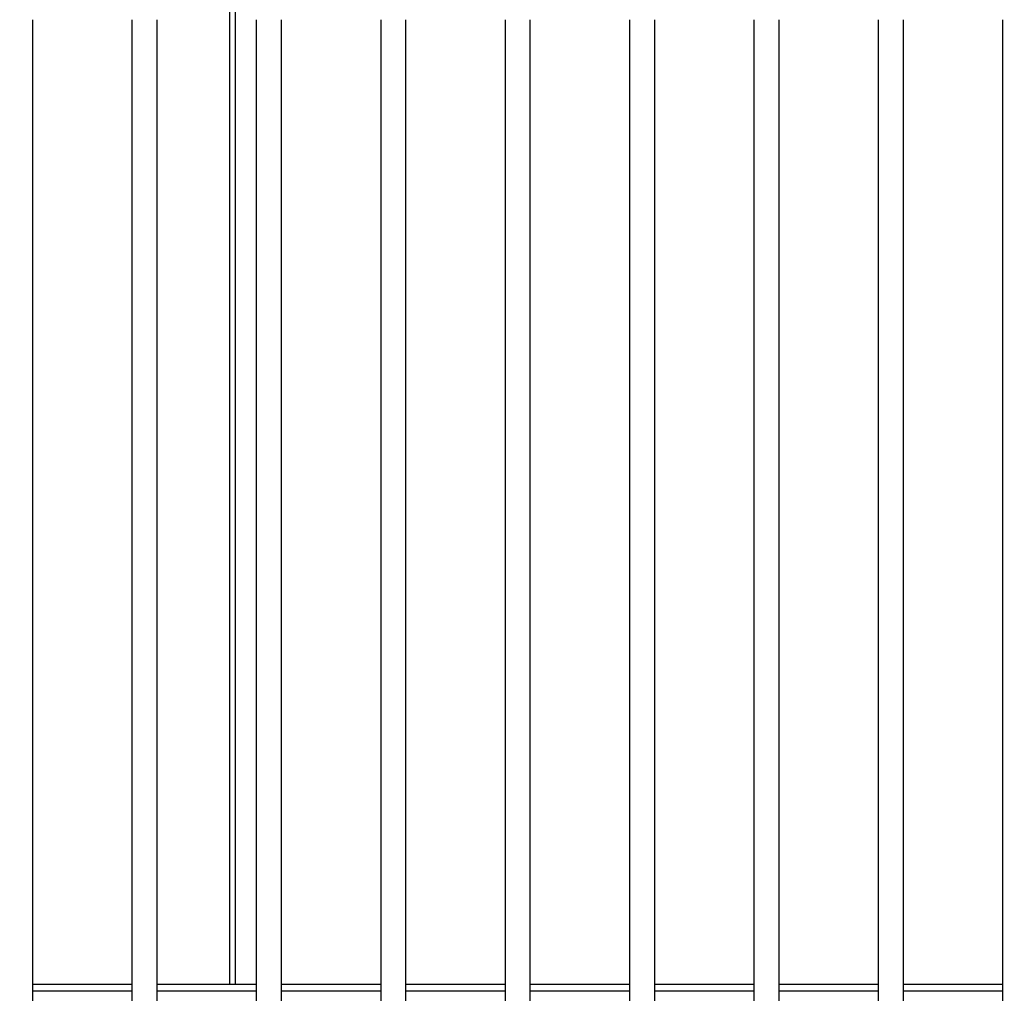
# Model space of a CAD drawing. Header units: metres. Extents: x -101133.8 to -101066.7, y -24899.3 to -24824.7.
# Drawn here: x -101102.9011 to -101102.8211, y -24837.1585 to -24837.0803 of the extents above; entities that cross this region are included whole.
import ezdxf

# ---------------------------------------------------------------- set-up
doc = ezdxf.new("R2010")
doc.units = ezdxf.units.M
doc.header["$LTSCALE"] = 0.2
doc.header["$PDSIZE"] = -5
doc.layers.add('CMT-COTATION DIVERS', color=1, linetype='Continuous')
doc.layers.add('CMT-CVC-MATERIEL', color=30, linetype='Continuous')
doc.styles.get("Standard").update_dxf_attribs({"font": 'arial.ttf'})
doc.dimstyles.get("Standard").update_dxf_attribs({"dimtxt": 0.18, "dimasz": 0.18, "dimexe": 0.18, "dimexo": 0.0625, "dimgap": 0.09, "dimtad": 0, "dimtih": 1, "dimtoh": 1, "dimdec": 4, "dimzin": 0, "dimdsep": 46, "dimtxsty": 'Standard', "dimcen": 0.09, "dimadec": 0, "dimazin": 0, "dimtfac": 1, "dimtdec": 4, "dimtofl": 0, "dimtmove": 0, "dimatfit": 3, "dimfxl": 1, "dimtolj": 1, "dimtzin": 0, "dimarcsym": 0})

# ---------------------------------------------------------------- blocks, each defined once
blk = doc.blocks.new('Cassette 600x600')
at = {"linetype": 'Continuous', "lineweight": 13}
for p, q in [((-20143.73, 357.005), (-20417.73, 357.005)), ((-20221.783, 357.005), (-20221.783, 349.005)), ((-20221.23, 357.005), (-20221.23, 349.005)), ((-20143.73, 349.005), (-20417.73, 349.005)), ((-20143.73, 347.005), (-20417.73, 347.005)), ((-20221.783, 347.005), (-20221.783, 339.005)), ((-20221.23, 347.005), (-20221.23, 339.005)), ((-20117.73, 341.155), (-20221.23, 341.155)), ((-20117.73, 340.695), (-20221.23, 340.695)), ((-20143.73, 339.005), (-20417.73, 339.005)), ((-20143.73, 337.005), (-20417.73, 337.005)), ((-20221.783, 337.005), (-20221.783, 329.005)), ((-20221.23, 337.005), (-20221.23, 329.005)), ((-20143.73, 329.005), (-20417.73, 329.005)), ((-20143.73, 327.005), (-20417.73, 327.005)), ((-20221.783, 327.005), (-20221.783, 319.005)), ((-20221.23, 327.005), (-20221.23, 319.005)), ((-20143.73, 319.005), (-20417.73, 319.005)), ((-20143.73, 317.005), (-20417.73, 317.005)), ((-20221.783, 317.005), (-20221.783, 309.005)), ((-20221.23, 317.005), (-20221.23, 309.005)), ((-20143.73, 309.005), (-20417.73, 309.005)), ((-20143.73, 307.005), (-20417.73, 307.005)), ((-20221.783, 307.005), (-20221.783, 299.005)), ((-20221.23, 307.005), (-20221.23, 299.005)), ((-20143.73, 299.005), (-20417.73, 299.005)), ((-20143.73, 297.005), (-20417.73, 297.005)), ((-20221.783, 297.005), (-20221.783, 289.005)), ((-20221.23, 297.005), (-20221.23, 289.005)), ((-20143.73, 289.005), (-20417.73, 289.005)), ((-20143.73, 287.005), (-20417.73, 287.005)), ((-20221.783, 287.005), (-20221.783, 279.005)), ((-20221.23, 287.005), (-20221.23, 279.005)), ((-20143.73, 279.005), (-20417.73, 279.005))]:
    blk.add_line(p, q, dxfattribs=at)
blk = doc.blocks.new('COT-45')
at = {"color": 0}
for p, q in [((0, -1), (0, 1)), ((-1, 0), (1, 0))]:
    blk.add_line(p, q, dxfattribs=at)
at = {"color": 0, "const_width": 0.4}
blk.add_lwpolyline([(-0.4419, -0.4419), (0.4419, 0.4419)], dxfattribs=at)
blk = doc.blocks.new('*D83')
at = {"layer": 'CMT-COTATION DIVERS', "color": 0, "lineweight": -2}
for p, q in [((-101108.840397, -24836.86729), (-101108.840397, -24836.593785)), ((-101102.469855, -24837.824459), (-101102.469855, -24836.593785)), ((-101108.815397, -24836.643785), (-101102.494855, -24836.643785))]:
    blk.add_line(p, q, dxfattribs=at)
at = {"layer": 'Defpoints', "color": 0, "lineweight": 15}
for p in [(-101102.469855, -24836.643785), (-101108.840397, -24836.89729), (-101102.469855, -24837.854459)]:
    blk.add_point(p, dxfattribs=at)
at = {"layer": 'CMT-COTATION DIVERS', "color": 0, "lineweight": -2, "xscale": 0.025, "yscale": 0.025, "zscale": 0.025, "rotation": 180}
blk.add_blockref('COT-45', (-101108.840397, -24836.643785), dxfattribs=at)
at = {"layer": 'CMT-COTATION DIVERS', "color": 0, "lineweight": -2, "xscale": 0.025, "yscale": 0.025, "zscale": 0.025}
blk.add_blockref('COT-45', (-101102.469855, -24836.643785), dxfattribs=at)
at = {"layer": 'CMT-COTATION DIVERS', "color": 0, "lineweight": 15, "insert": (-101105.655126, -24836.567967), "char_height": 0.075, "attachment_point": 5}
blk.add_mtext('\\A1;637', dxfattribs=at)

msp = doc.modelspace()

# ---------------------------------------------------------------- block references
at = {"layer": 'CMT-CVC-MATERIEL', "xscale": 0.001, "yscale": 0.001, "zscale": 0.001, "rotation": 90}
msp.add_blockref('Cassette 600x600', (-101102.543123, -24816.936573), dxfattribs=at)

# ---------------------------------------------------------------- dimensions: what is measured, and where the dimension line sits
at = {"layer": 'CMT-COTATION DIVERS', "lineweight": 15}
dim = msp.add_linear_dim(base=(-101102.469855, -24836.643785), p1=(-101108.840397, -24836.89729), p2=(-101102.469855, -24837.854459), dimstyle='Standard', override={"dimscale": 0.05, "dimtxt": 1.5, "dimasz": 0.5, "dimexe": 1, "dimexo": 0.6, "dimgap": 0.75, "dimtad": 1, "dimtih": 0, "dimtoh": 0, "dimdec": 0, "dimlfac": 100, "dimblk": 'COT-45', "dimcen": 0, "dimadec": 2, "dimazin": 2, "dimtdec": 2, "dimtix": 1, "dimtmove": 1, "dimfrac": 1}, dxfattribs=at)
dim.commit()
dim.dimension.update_dxf_attribs({"geometry": '*D83', "text_midpoint": (-101105.655126, -24836.567967)})

doc.saveas('drawing.dxf')
